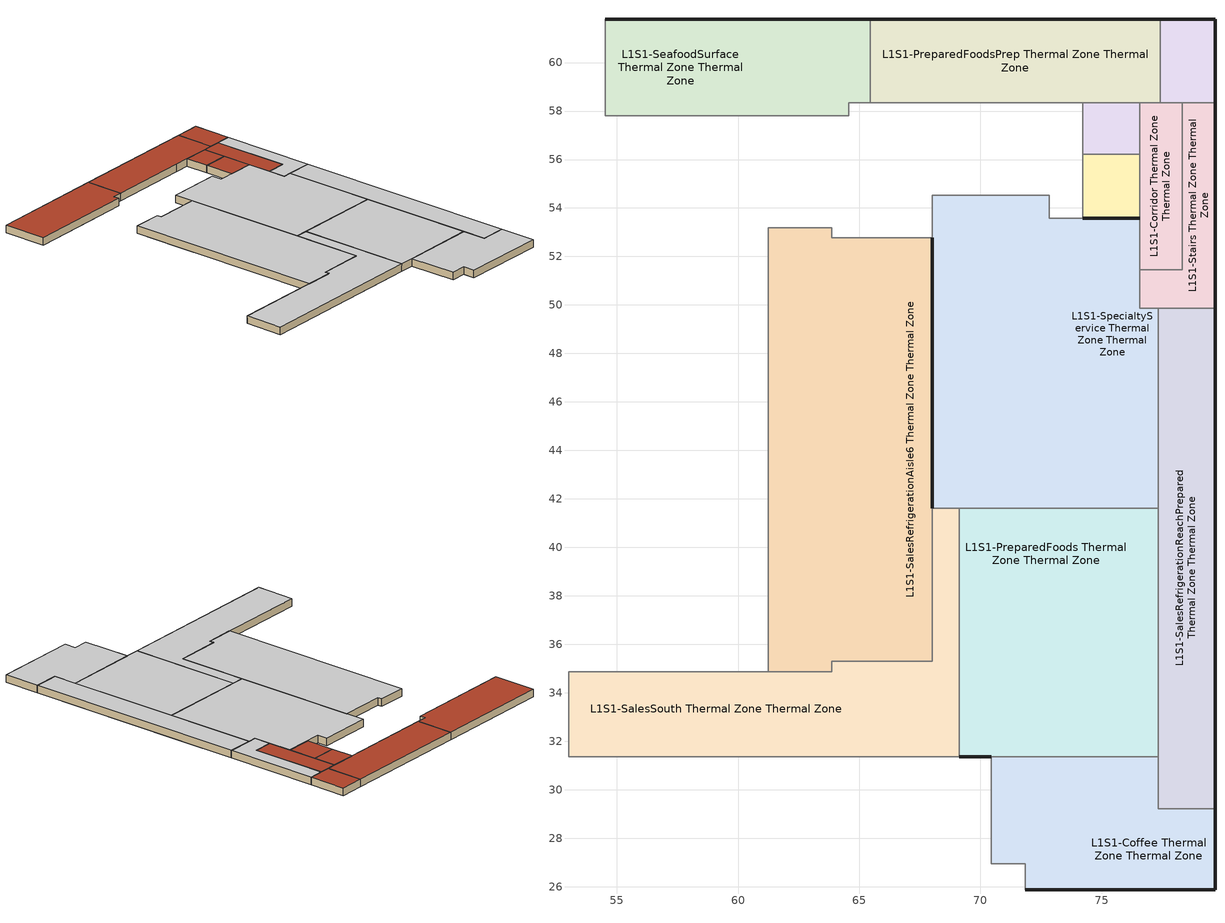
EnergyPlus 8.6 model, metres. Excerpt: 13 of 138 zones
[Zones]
L1S1-Coffee Thermal Zone Thermal Zone
 floor to L1-126-BakeryService Thermal Zone Thermal Zone: 79.67,29.21 79.67,25.88 74.23,25.88 74.23,29.21 z2.13
 floor to L1-101-SalesCirculation10 Thermal Zone Thermal Zone: 77.34,31.36 77.34,29.21 71.84,29.21 71.84,26.95 70.44,26.95 70.44,31.36 z2.13
 floor to L1-127-Coffee Thermal Zone Thermal Zone: 74.23,29.21 74.23,25.88 71.84,25.88 71.84,29.21 z2.13
 wall outside: 71.84,25.88 79.67,25.88 79.67,29.21 z2.13:2.82
 wall to L1S1-Checkout Thermal Zone Thermal Zone: 70.44,31.36 70.44,26.95 71.84,26.95 71.84,25.88 z2.13:2.82
 wall to L1S1-PreparedFoods Thermal Zone Thermal Zone: 77.34,31.36 70.44,31.36 z2.13:2.82
 wall to L1S1-SalesRefrigerationReachPrepared Thermal Zone Thermal Zone: 79.67,29.21 77.34,29.21 77.34,31.36 z2.13:2.82
 ceiling to L1S2-Bakery Thermal Zone Thermal Zone: 79.67,25.88 79.67,29.21 77.34,29.21 77.34,31.36 70.44,31.36 70.44,26.95 71.84,26.95 71.84,25.88 z2.82
L1S1-Corridor Thermal Zone Thermal Zone
 floor to L1-122-Corridor Thermal Zone Thermal Zone: 78.33,58.34 78.33,51.44 76.57,51.44 76.57,58.34 z2.13
 wall to L1S1-PreparedFoodsPrep Thermal Zone Thermal Zone: 77.42,58.34 76.57,58.34 z2.13:2.82
 wall to L1S1-Women Thermal Zone Thermal Zone: 76.57,58.34 76.57,56.22 z2.13:2.82
 wall to L1S1-Men Thermal Zone Thermal Zone: 76.57,56.22 76.57,53.58 z2.13:2.82
 wall to L1S1-SpecialtyService Thermal Zone Thermal Zone: 76.57,53.58 76.57,51.44 z2.13:2.82
 wall to L1S1-Stairs Thermal Zone Thermal Zone: 76.57,51.44 78.33,51.44 78.33,58.34 z2.13:2.82
 wall to L1S1-DeliCooler Thermal Zone Thermal Zone: 78.33,58.34 77.42,58.34 z2.13:2.82
 roof outside: 78.33,51.44 78.33,58.34 76.57,58.34 76.57,51.44 z2.82
L1S1-DeliCooler Thermal Zone Thermal Zone
 floor to L1-119-DeliCooler Thermal Zone Thermal Zone: 79.67,61.78 79.67,58.34 77.42,58.34 77.42,61.78 z2.13
 wall outside: 79.67,58.34 79.67,61.78 77.42,61.78 z2.13:2.82
 wall to L1S1-Stairs Thermal Zone Thermal Zone: 78.33,58.34 79.67,58.34 z2.13:2.82
 wall to L1S1-PreparedFoodsPrep Thermal Zone Thermal Zone: 77.42,61.78 77.42,58.34 z2.13:2.82
 roof outside: 79.67,58.34 79.67,61.78 77.42,61.78 77.42,58.34 z2.82
L1S1-Men Thermal Zone Thermal Zone
 floor to L1-121-Men Thermal Zone Thermal Zone: 76.57,56.22 76.57,53.58 74.22,53.58 74.22,56.22 z2.13
 wall outside: 74.22,53.58 76.57,53.58 z2.13:2.82
 wall to L1S1-Women Thermal Zone Thermal Zone: 76.57,56.22 74.22,56.22 z2.13:2.82
 wall to L1S1-SalesNorth Thermal Zone Thermal Zone: 74.22,56.22 74.22,53.58 z2.13:2.82
 roof outside: 76.57,53.58 76.57,56.22 74.22,56.22 74.22,53.58 z2.82
L1S1-PreparedFoods Thermal Zone Thermal Zone
 floor to L1-101-SalesCirculation8 Thermal Zone Thermal Zone: 77.34,41.6 77.34,34.24 76.29,34.24 76.29,41.6 z2.13
 floor to L1-125-PreparedFoods1 Thermal Zone Thermal Zone: 76.29,41.6 76.29,37.86 69.13,37.86 69.13,41.6 z2.13
 floor to L1-125-PreparedFoods2 Thermal Zone Thermal Zone: 76.29,37.86 76.29,34.24 69.13,34.24 69.13,37.86 z2.13
 floor to L1-101-SalesCirculation9 Thermal Zone Thermal Zone: 77.34,34.24 77.34,31.36 69.13,31.36 69.13,34.24 z2.13
 wall outside: 69.13,31.36 70.44,31.36 z2.13:2.82
 wall to L1S1-SpecialtyService Thermal Zone Thermal Zone: 77.34,41.6 69.13,41.6 z2.13:2.82
 wall to L1S1-SalesSouth Thermal Zone Thermal Zone: 69.13,41.6 69.13,31.36 z2.13:2.82
 wall to L1S1-SalesRefrigerationReachPrepared Thermal Zone Thermal Zone: 77.34,31.36 77.34,41.6 z2.13:2.82
 ceiling to L1S2-AislesEast Thermal Zone Thermal Zone: 77.34,31.36 77.34,41.6 69.13,41.6 69.13,31.36 z2.82
L1S1-PreparedFoodsPrep Thermal Zone Thermal Zone
 floor to L1-118-PreparedFoodsPrep Thermal Zone Thermal Zone: 77.42,61.78 77.42,58.34 65.46,58.34 65.46,61.78 z2.13
 wall outside: 77.42,61.78 65.46,61.78 z2.13:2.82
 wall to L1S1-SeafoodSurface Thermal Zone Thermal Zone: 65.46,61.78 65.46,58.34 z2.13:2.82
 wall to L1S1-SalesNorth Thermal Zone Thermal Zone: 65.46,58.34 72.85,58.34 74.22,58.34 z2.13:2.82
 wall to L1S1-Women Thermal Zone Thermal Zone: 74.22,58.34 76.57,58.34 z2.13:2.82
 roof outside: 77.42,58.34 77.42,61.78 65.46,61.78 65.46,58.34 z2.82
L1S1-SalesRefrigerationAisle6 Thermal Zone Thermal Zone
 floor to L1-101-SalesAisle10 Thermal Zone Thermal Zone: 68,52.77 68,35.3 66.27,35.3 66.27,52.77 z2.13
 floor to L1-101-SalesAisle9 Thermal Zone Thermal Zone: 66.27,46.33 66.27,35.3 63.86,35.3 63.86,46.33 z2.13
 floor to L1-101-SalesRefrigerationAisle1 Thermal Zone Thermal Zone: 63.86,37.32 63.86,34.87 61.24,34.87 61.24,37.32 z2.13
 floor to L1-101-SalesRefrigerationAisle2 Thermal Zone Thermal Zone: 63.86,41.19 63.86,37.32 61.24,37.32 61.24,41.19 z2.13
 floor to L1-101-SalesRefrigerationAisle3 Thermal Zone Thermal Zone: 63.86,45.13 63.86,41.19 61.24,41.19 61.24,45.13 z2.13
 floor to L1-101-SalesRefrigerationAisle7 Thermal Zone Thermal Zone: 66.27,50.27 66.27,46.33 63.86,46.33 63.86,50.27 z2.13
 floor to L1-101-SalesRefrigerationAisle6 Thermal Zone Thermal Zone: 66.27,52.77 66.27,50.27 63.86,50.27 63.86,52.77 z2.13
 floor to L1-101-SalesRefrigerationAisle5 Thermal Zone Thermal Zone: 63.86,53.19 63.86,49 61.24,49 61.24,53.19 z2.13
 floor to L1-101-SalesRefrigerationAisle4 Thermal Zone Thermal Zone: 63.86,49 63.86,45.13 61.24,45.13 61.24,49 z2.13
 wall to L1S1-SalesSouth Thermal Zone Thermal Zone: 61.24,34.87 63.86,34.87 63.86,35.3 68,35.3 68,52.77 z2.13:2.82
 wall to L1S1-SalesNorth Thermal Zone Thermal Zone: 68,52.77 63.86,52.77 63.86,53.19 61.24,53.19 z2.13:2.82
 wall to L1S1-SalesAisle4 Thermal Zone Thermal Zone: 61.24,53.19 61.24,34.87 z2.13:2.82
 ceiling to L1S2-AislesEast Thermal Zone Thermal Zone: 63.86,34.87 63.86,35.3 68,35.3 68,52.77 63.86,52.77 63.86,53.19 61.24,53.19 61.24,34.87 z2.82
L1S1-SalesRefrigerationReachPrepared Thermal Zone Thermal Zone
 floor to L1-101-SalesRefrigerationReachInPrepared Thermal Zone Thermal Zone: 79.67,44.08 79.67,34.24 77.34,34.24 77.34,44.08 z2.13
 floor to L1-101-SalesRefrigerationReachInChees Thermal Zone Thermal Zone: 79.67,49.87 79.67,44.08 77.34,44.08 77.34,49.87 z2.13
 floor to L1-101-SalesRefrigerationReachInBeverages Thermal Zone Thermal Zone: 79.67,34.24 79.67,29.21 77.34,29.21 77.34,34.24 z2.13
 wall outside: 79.67,29.21 79.67,49.87 z2.13:2.82
 wall to L1S1-Stairs Thermal Zone Thermal Zone: 79.67,49.87 77.34,49.87 z2.13:2.82
 wall to L1S1-SpecialtyService Thermal Zone Thermal Zone: 77.34,49.87 77.34,41.6 z2.13:2.82
 ceiling to L1S2-ReachInPrepared Thermal Zone Thermal Zone: 79.67,29.21 79.67,49.87 77.34,49.87 77.34,29.21 z2.82
L1S1-SalesSouth Thermal Zone Thermal Zone
 floor to L1-101-SalesCirculation7 Thermal Zone Thermal Zone: 69.13,41.6 69.13,31.36 66.45,31.36 66.45,33.28 67.03,33.28 67.03,35.3 68,35.3 68,41.6 z2.13
 floor to L1-101-SalesRefrigerationEndcap3 Thermal Zone Thermal Zone: 67.03,35.3 67.03,33.28 65.2,33.28 65.2,35.3 z2.13
 floor to L1-101-SalesCirculation2 Thermal Zone Thermal Zone: 65.2,35.3 65.2,33.28 66.45,33.28 66.45,31.36 53.01,31.36 53.01,34.87 63.86,34.87 63.86,35.3 z2.13
 wall to L1S1-SpecialtyService Thermal Zone Thermal Zone: 69.13,41.6 68,41.6 z2.13:2.82
 wall to L1S1-Produce Thermal Zone Thermal Zone: 53.01,34.87 53.01,31.36 z2.13:2.82
 wall to L1S1-Checkout Thermal Zone Thermal Zone: 53.01,31.36 69.13,31.36 z2.13:2.82
 ceiling to L1S2-AislesEast Thermal Zone Thermal Zone: 69.13,31.36 69.13,41.6 68,41.6 68,35.3 63.86,35.3 63.86,34.87 53.01,34.87 53.01,31.36 z2.82
L1S1-SeafoodSurface Thermal Zone Thermal Zone
 floor to L1-116-MeatService Thermal Zone Thermal Zone: 60.74,61.78 60.74,57.81 54.53,57.81 54.53,61.78 z2.13
 floor to L1-117-SeafoodSurface Thermal Zone Thermal Zone: 65.46,61.78 65.46,58.34 64.56,58.34 64.56,57.81 60.74,57.81 60.74,61.78 z2.13
 wall outside: 65.46,61.78 54.53,61.78 z2.13:2.82
 wall to L1S1-SalesNorth Thermal Zone Thermal Zone: 54.53,61.78 54.53,57.81 64.56,57.81 64.56,58.34 65.46,58.34 z2.13:2.82
 roof outside: 64.56,57.81 64.56,58.34 65.46,58.34 65.46,61.78 54.53,61.78 54.53,57.81 z2.82
L1S1-SpecialtyService Thermal Zone Thermal Zone
 floor to L1-101-SalesCirculation6 Thermal Zone Thermal Zone: 73.55,50.9 73.55,48.46 69.77,48.46 69.77,41.6 68,41.6 68,50.9 z2.13
 floor to L1-101-SalesCirculation5 Thermal Zone Thermal Zone: 76.57,53.58 76.57,49.87 77.34,49.87 77.34,41.6 74.34,41.6 74.34,47.37 73.55,47.37 73.55,50.9 72.85,50.9 72.85,53.58 z2.13
 floor to L1-101-SalesWine Thermal Zone Thermal Zone: 72.85,54.53 72.85,50.9 68,50.9 68,54.53 z2.13
 floor to L1-124-SpecialtyService Thermal Zone Thermal Zone: 73.55,48.46 73.55,47.37 74.34,47.37 74.34,41.6 69.77,41.6 69.77,48.46 z2.13
 wall outside: 68,52.77 68,41.6 z2.13:2.82
 wall to L1S1-Stairs Thermal Zone Thermal Zone: 77.34,49.87 76.57,49.87 76.57,51.44 z2.13:2.82
 wall to L1S1-SalesNorth Thermal Zone Thermal Zone: 76.57,53.58 72.85,53.58 72.85,54.53 68,54.53 68,52.77 z2.13:2.82
 ceiling to L1S2-AislesEast Thermal Zone Thermal Zone: 77.34,41.6 77.34,49.87 76.57,49.87 76.57,53.58 72.85,53.58 72.85,54.53 68,54.53 68,41.6 z2.82
L1S1-Stairs Thermal Zone Thermal Zone
 floor to L1-123-Stairs Thermal Zone Thermal Zone: 79.67,58.34 79.67,49.87 76.57,49.87 76.57,51.44 78.33,51.44 78.33,58.34 z2.13
 wall outside: 79.67,49.87 79.67,58.34 z2.13:2.82
 ceiling to L1S2-Shaft2 Thermal Zone Thermal Zone: 79.67,49.87 79.67,58.34 78.33,58.34 78.33,51.44 76.57,51.44 76.57,49.87 z2.82
L1S1-Women Thermal Zone Thermal Zone
 floor to L1-120-Women Thermal Zone Thermal Zone: 76.57,58.34 76.57,56.22 74.22,56.22 74.22,58.34 z2.13
 wall to L1S1-SalesNorth Thermal Zone Thermal Zone: 74.22,58.34 74.22,56.22 z2.13:2.82
 roof outside: 76.57,56.22 76.57,58.34 74.22,58.34 74.22,56.22 z2.82
[Zone]
L1S1-Coffee Thermal Zone Thermal Zone; L1S1-Corridor Thermal Zone Thermal Zone; L1S1-DeliCooler Thermal Zone Thermal Zone; L1S1-Men Thermal Zone Thermal Zone; L1S1-PreparedFoods Thermal Zone Thermal Zone; L1S1-PreparedFoodsPrep Thermal Zone Thermal Zone; L1S1-SalesRefrigerationAisle6 Thermal Zone Thermal Zone; L1S1-SalesRefrigerationReachPrepared Thermal Zone Thermal Zone; L1S1-SalesSouth Thermal Zone Thermal Zone; L1S1-SeafoodSurface Thermal Zone Thermal Zone; L1S1-SpecialtyService Thermal Zone Thermal Zone; L1S1-Stairs Thermal Zone Thermal Zone; L1S1-Women Thermal Zone Thermal Zone
